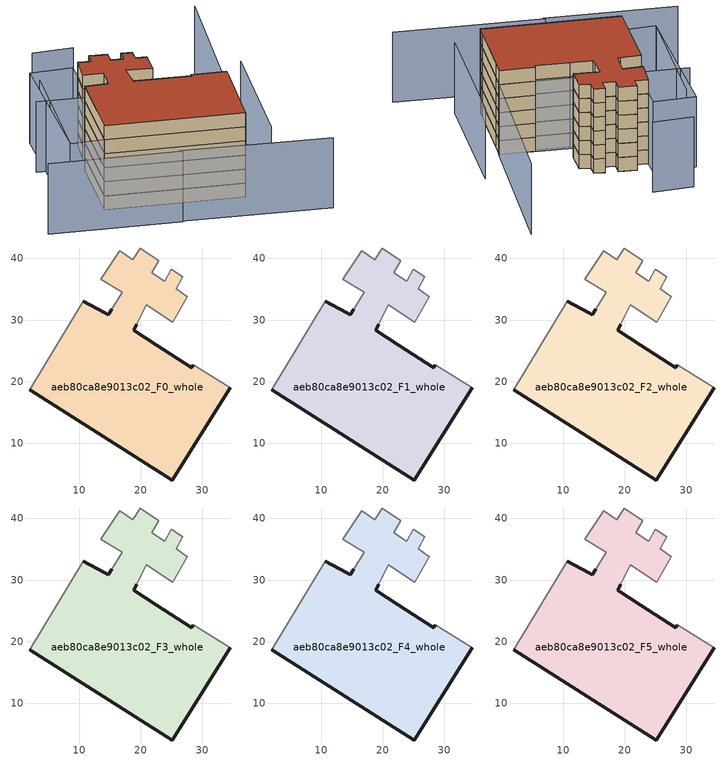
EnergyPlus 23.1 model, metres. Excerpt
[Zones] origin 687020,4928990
aeb80ca8e9013c02_F0_whole
 floor ground (EU_floor_Construction): 26.34,5.87 32.79,16.16 34.56,18.98 28.59,22.72 28.31,22.28 22.66,25.9 18.87,28.33 19.37,29.34 20.94,32.5 25.27,29.6 27.58,33.75 25.78,35.04 26.85,37 25,38.22 23.89,36.26 21.82,37.67 22.97,39.63 19.97,41.71 18.74,39.78 16.61,41.23 13.55,36.6 17.06,34.54 15.33,31.78 14.74,30.84 14.18,31.15 10.64,33.08 2,18.66 25.16,3.99 z0
 wall outside (EU_wall_Construction): 10.64,33.08 14.18,31.15 14.74,30.84 15.33,31.78 / 19.37,29.34 18.87,28.33 22.66,25.9 28.31,22.28 28.59,22.72 / 34.56,18.98 32.79,16.16 26.34,5.87 25.16,3.99 2,18.66 z0:3
 wall adiabatic (EU_wall_Construction): 15.33,31.78 17.06,34.54 13.55,36.6 16.61,41.23 18.74,39.78 19.97,41.71 22.97,39.63 21.82,37.67 23.89,36.26 25,38.22 26.85,37 25.78,35.04 27.58,33.75 25.27,29.6 20.94,32.5 19.37,29.34 / 28.59,22.72 34.56,18.98 / 2,18.66 10.64,33.08 z0:3
aeb80ca8e9013c02_F1_whole
 floor to aeb80ca8e9013c02_F0_whole (EU_floor_Construction): 26.34,5.87 32.79,16.16 34.56,18.98 28.59,22.72 28.31,22.28 22.66,25.9 18.87,28.33 19.37,29.34 20.94,32.5 25.27,29.6 27.58,33.75 25.78,35.04 26.85,37 25,38.22 23.89,36.26 21.82,37.67 22.97,39.63 19.97,41.71 18.74,39.78 16.61,41.23 13.55,36.6 17.06,34.54 15.33,31.78 14.74,30.84 14.18,31.15 10.64,33.08 2,18.66 25.16,3.99 z3
 wall outside (EU_wall_Construction): 10.64,33.08 14.18,31.15 14.74,30.84 15.33,31.78 / 19.37,29.34 18.87,28.33 22.66,25.9 28.31,22.28 28.59,22.72 / 34.56,18.98 32.79,16.16 26.34,5.87 25.16,3.99 2,18.66 z3:6
 wall adiabatic (EU_wall_Construction): 15.33,31.78 17.06,34.54 13.55,36.6 16.61,41.23 18.74,39.78 19.97,41.71 22.97,39.63 21.82,37.67 23.89,36.26 25,38.22 26.85,37 25.78,35.04 27.58,33.75 25.27,29.6 20.94,32.5 19.37,29.34 / 28.59,22.72 34.56,18.98 / 2,18.66 10.64,33.08 z3:6
aeb80ca8e9013c02_F2_whole
 floor to aeb80ca8e9013c02_F1_whole (EU_floor_Construction): 26.34,5.87 32.79,16.16 34.56,18.98 28.59,22.72 28.31,22.28 22.66,25.9 18.87,28.33 19.37,29.34 20.94,32.5 25.27,29.6 27.58,33.75 25.78,35.04 26.85,37 25,38.22 23.89,36.26 21.82,37.67 22.97,39.63 19.97,41.71 18.74,39.78 16.61,41.23 13.55,36.6 17.06,34.54 15.33,31.78 14.74,30.84 14.18,31.15 10.64,33.08 2,18.66 25.16,3.99 z6
 wall outside (EU_wall_Construction): 10.64,33.08 14.18,31.15 14.74,30.84 15.33,31.78 / 19.37,29.34 18.87,28.33 22.66,25.9 28.31,22.28 28.59,22.72 / 34.56,18.98 32.79,16.16 26.34,5.87 25.16,3.99 2,18.66 z6:9
 wall adiabatic (EU_wall_Construction): 15.33,31.78 17.06,34.54 13.55,36.6 16.61,41.23 18.74,39.78 19.97,41.71 22.97,39.63 21.82,37.67 23.89,36.26 25,38.22 26.85,37 25.78,35.04 27.58,33.75 25.27,29.6 20.94,32.5 19.37,29.34 / 28.59,22.72 34.56,18.98 / 2,18.66 10.64,33.08 z6:9
aeb80ca8e9013c02_F3_whole
 floor to aeb80ca8e9013c02_F2_whole (EU_floor_Construction): 26.34,5.87 32.79,16.16 34.56,18.98 28.59,22.72 28.31,22.28 22.66,25.9 18.87,28.33 19.37,29.34 20.94,32.5 25.27,29.6 27.58,33.75 25.78,35.04 26.85,37 25,38.22 23.89,36.26 21.82,37.67 22.97,39.63 19.97,41.71 18.74,39.78 16.61,41.23 13.55,36.6 17.06,34.54 15.33,31.78 14.74,30.84 14.18,31.15 10.64,33.08 2,18.66 25.16,3.99 z9
 wall outside (EU_wall_Construction): 10.64,33.08 14.18,31.15 14.74,30.84 15.33,31.78 / 19.37,29.34 18.87,28.33 22.66,25.9 28.31,22.28 28.59,22.72 / 34.56,18.98 32.79,16.16 26.34,5.87 25.16,3.99 2,18.66 z9:12
 wall adiabatic (EU_wall_Construction): 15.33,31.78 17.06,34.54 13.55,36.6 16.61,41.23 18.74,39.78 19.97,41.71 22.97,39.63 21.82,37.67 23.89,36.26 25,38.22 26.85,37 25.78,35.04 27.58,33.75 25.27,29.6 20.94,32.5 19.37,29.34 / 28.59,22.72 34.56,18.98 / 2,18.66 10.64,33.08 z9:12
aeb80ca8e9013c02_F4_whole
 floor to aeb80ca8e9013c02_F3_whole (EU_floor_Construction): 26.34,5.87 32.79,16.16 34.56,18.98 28.59,22.72 28.31,22.28 22.66,25.9 18.87,28.33 19.37,29.34 20.94,32.5 25.27,29.6 27.58,33.75 25.78,35.04 26.85,37 25,38.22 23.89,36.26 21.82,37.67 22.97,39.63 19.97,41.71 18.74,39.78 16.61,41.23 13.55,36.6 17.06,34.54 15.33,31.78 14.74,30.84 14.18,31.15 10.64,33.08 2,18.66 25.16,3.99 z12
 wall outside (EU_wall_Construction): 10.64,33.08 14.18,31.15 14.74,30.84 15.33,31.78 / 19.37,29.34 18.87,28.33 22.66,25.9 28.31,22.28 28.59,22.72 / 34.56,18.98 32.79,16.16 26.34,5.87 25.16,3.99 2,18.66 z12:15
 wall adiabatic (EU_wall_Construction): 15.33,31.78 17.06,34.54 13.55,36.6 16.61,41.23 18.74,39.78 19.97,41.71 22.97,39.63 21.82,37.67 23.89,36.26 25,38.22 26.85,37 25.78,35.04 27.58,33.75 25.27,29.6 20.94,32.5 19.37,29.34 / 28.59,22.72 34.56,18.98 / 2,18.66 10.64,33.08 z12:15
aeb80ca8e9013c02_F5_whole
 floor to aeb80ca8e9013c02_F4_whole (EU_floor_Construction): 26.34,5.87 32.79,16.16 34.56,18.98 28.59,22.72 28.31,22.28 22.66,25.9 18.87,28.33 19.37,29.34 20.94,32.5 25.27,29.6 27.58,33.75 25.78,35.04 26.85,37 25,38.22 23.89,36.26 21.82,37.67 22.97,39.63 19.97,41.71 18.74,39.78 16.61,41.23 13.55,36.6 17.06,34.54 15.33,31.78 14.74,30.84 14.18,31.15 10.64,33.08 2,18.66 25.16,3.99 z15
 wall outside (EU_wall_Construction): 10.64,33.08 14.18,31.15 14.74,30.84 15.33,31.78 / 19.37,29.34 18.87,28.33 22.66,25.9 28.31,22.28 28.59,22.72 / 34.56,18.98 32.79,16.16 26.34,5.87 25.16,3.99 2,18.66 z15:18
 wall adiabatic (EU_wall_Construction): 15.33,31.78 17.06,34.54 13.55,36.6 16.61,41.23 18.74,39.78 19.97,41.71 22.97,39.63 21.82,37.67 23.89,36.26 25,38.22 26.85,37 25.78,35.04 27.58,33.75 25.27,29.6 20.94,32.5 19.37,29.34 / 28.59,22.72 34.56,18.98 / 2,18.66 10.64,33.08 z15:18
 roof outside (EU_roof_Construction): 26.85,37 25.78,35.04 27.58,33.75 25.27,29.6 20.94,32.5 19.37,29.34 18.87,28.33 22.66,25.9 28.31,22.28 28.59,22.72 34.56,18.98 32.79,16.16 26.34,5.87 25.16,3.99 2,18.66 10.64,33.08 14.18,31.15 14.74,30.84 15.33,31.78 17.06,34.54 13.55,36.6 16.61,41.23 18.74,39.78 19.97,41.71 22.97,39.63 21.82,37.67 23.89,36.26 25,38.22 z18
shading: 9.32,5.29 34.18,-10.72 / -12.54,18.78 9.49,4.88 / 10.24,44.97 -3.64,22.23 / 28.76,0.63 43.25,24.3 / 52.78,47 34.49,18.88 / 34.49,18.88 3.56,38.99 / 24.13,50.41 16.99,54.17 / -3.83,21.89 10.88,48.46 / 10.88,48.46 18.33,44.33 / 18.33,44.33 3.62,17.76 / 3.62,17.76 -3.83,21.89 z0:15
[Building]
EU S2 Campaign: North Axis=0; Terrain=City; Solar Distribution=FullExterior
[Site:Location]
Bologna: Latitude=44.5; Longitude=11.25; Time Zone=1; Elevation=37
[SizingPeriod:WeatherFileDays]
AnnualSizingPeriod: Begin Month=1; Begin Day of Month=1; End Month=12; End Day of Month=31; Day of Week for Start Day=Monday; Use Weather File Daylight Saving Period=No; Use Weather File Rain and Snow Indicators=No
[MATERIAL]
EU_InternalMass_Material: Roughness=MediumRough; Thickness=0.1; Conductivity=1; Density=1800; Specific Heat=900; Thermal Absorptance=0.9; Solar Absorptance=0.7; Visible Absorptance=0.7
[MATERIAL:NOMASS] Roughness=MediumRough; Thermal Absorptance=0.9; Solar Absorptance=0.7; Visible Absorptance=0.7
Name | Thermal Resistance
EU_wall_NoMass | 0.905828
EU_roof_NoMass | 0.37593
EU_floor_NoMass | 0.67114
[CONSTRUCTION]
EU_wall_Construction: EU_wall_NoMass
EU_roof_Construction: EU_roof_NoMass
EU_floor_Construction: EU_floor_NoMass
EU_InternalMass_Construction: EU_InternalMass_Material
[ZONE] Type=1; Multiplier=1; Ceiling Height=autocalculate; Floor Area=autocalculate; Part of Total Floor Area=Yes
Name | Volume
aeb80ca8e9013c02_F0_whole | 1734.57
aeb80ca8e9013c02_F1_whole; aeb80ca8e9013c02_F2_whole; aeb80ca8e9013c02_F3_whole; aeb80ca8e9013c02_F4_whole; aeb80ca8e9013c02_F5_whole | 1734.58
[INTERNALMASS] Construction=EU_InternalMass_Construction; Surface Area=578.191
Name | Zone or ZoneList
aeb80ca8e9013c02_F0_whole_EU_InternalMass | aeb80ca8e9013c02_F0_whole
aeb80ca8e9013c02_F1_whole_EU_InternalMass | aeb80ca8e9013c02_F1_whole
aeb80ca8e9013c02_F2_whole_EU_InternalMass | aeb80ca8e9013c02_F2_whole
aeb80ca8e9013c02_F3_whole_EU_InternalMass | aeb80ca8e9013c02_F3_whole
aeb80ca8e9013c02_F4_whole_EU_InternalMass | aeb80ca8e9013c02_F4_whole
aeb80ca8e9013c02_F5_whole_EU_InternalMass | aeb80ca8e9013c02_F5_whole
[OTHEREQUIPMENT] Fuel Type=Electricity; Design Level Calculation Method=Watts/Area; Power per Zone Floor Area=1; Fraction Latent=0; Fraction Radiant=0; Fraction Lost=0; Carbon Dioxide Generation Rate=0; EndUse Subcategory=EU_Step8_InternalGains
Name | Zone or ZoneList or Space or SpaceList | Schedule
EU_Step8_InternalGain_aeb80ca8e9013c02_F0_whole_f000 | aeb80ca8e9013c02_F0_whole | EU_Step8_GainSchedule_aeb80ca8e9013c02_F0_whole_f000
EU_Step8_InternalGain_aeb80ca8e9013c02_F1_whole_f000 | aeb80ca8e9013c02_F1_whole | EU_Step8_GainSchedule_aeb80ca8e9013c02_F1_whole_f000
EU_Step8_InternalGain_aeb80ca8e9013c02_F2_whole_f000 | aeb80ca8e9013c02_F2_whole | EU_Step8_GainSchedule_aeb80ca8e9013c02_F2_whole_f000
EU_Step8_InternalGain_aeb80ca8e9013c02_F3_whole_f000 | aeb80ca8e9013c02_F3_whole | EU_Step8_GainSchedule_aeb80ca8e9013c02_F3_whole_f000
EU_Step8_InternalGain_aeb80ca8e9013c02_F4_whole_f000 | aeb80ca8e9013c02_F4_whole | EU_Step8_GainSchedule_aeb80ca8e9013c02_F4_whole_f000
EU_Step8_InternalGain_aeb80ca8e9013c02_F5_whole_f000 | aeb80ca8e9013c02_F5_whole | EU_Step8_GainSchedule_aeb80ca8e9013c02_F5_whole_f000
[ZONEVENTILATION:DESIGNFLOWRATE] Schedule=EU_AlwaysOn; Design Flow Rate Calculation Method=AirChanges/Hour; Air Changes per Hour=0.73129; Ventilation Type=Natural; Fan Pressure Rise=0; Fan Total Efficiency=1; Constant Term Coefficient=1; Temperature Term Coefficient=0; Velocity Term Coefficient=0; Velocity Squared Term Coefficient=0; Minimum Indoor Temperature=-100; Maximum Indoor Temperature=100; Delta Temperature=-100; Minimum Outdoor Temperature=-100; Maximum Outdoor Temperature=100; Maximum Wind Speed=40
Name | Zone or ZoneList or Space or SpaceList
EU_ConstantAir_aeb80ca8e9013c02_F0_whole | aeb80ca8e9013c02_F0_whole
EU_ConstantAir_aeb80ca8e9013c02_F1_whole | aeb80ca8e9013c02_F1_whole
EU_ConstantAir_aeb80ca8e9013c02_F2_whole | aeb80ca8e9013c02_F2_whole
EU_ConstantAir_aeb80ca8e9013c02_F3_whole | aeb80ca8e9013c02_F3_whole
EU_ConstantAir_aeb80ca8e9013c02_F4_whole | aeb80ca8e9013c02_F4_whole
EU_ConstantAir_aeb80ca8e9013c02_F5_whole | aeb80ca8e9013c02_F5_whole
[HVACTEMPLATE:THERMOSTAT] Constant Heating Setpoint=20; Constant Cooling Setpoint=50
EU_HeatOnly_aeb80ca8e9013c02_F0_whole; EU_HeatOnly_aeb80ca8e9013c02_F1_whole; EU_HeatOnly_aeb80ca8e9013c02_F2_whole; EU_HeatOnly_aeb80ca8e9013c02_F3_whole; EU_HeatOnly_aeb80ca8e9013c02_F4_whole; EU_HeatOnly_aeb80ca8e9013c02_F5_whole
[HVACTEMPLATE:ZONE:IDEALLOADSAIRSYSTEM] System Availability Schedule=EU_AlwaysOn; Maximum Heating Supply Air Temperature=50; Minimum Cooling Supply Air Temperature=13; Maximum Heating Supply Air Humidity Ratio=0.0156; Minimum Cooling Supply Air Humidity Ratio=0.0077; Heating Limit=NoLimit; Cooling Limit=NoLimit; Heating Availability Schedule=EU_AlwaysOn; Cooling Availability Schedule=EU_CoolingOff; Dehumidification Control Type=ConstantSensibleHeatRatio; Cooling Sensible Heat Ratio=0.7; Dehumidification Setpoint=60; Humidification Control Type=None; Humidification Setpoint=30; Outdoor Air Method=None; Outdoor Air Flow Rate per Person=0.00944; Outdoor Air Flow Rate per Zone Floor Area=0; Outdoor Air Flow Rate per Zone=0; Demand Controlled Ventilation Type=None; Outdoor Air Economizer Type=NoEconomizer; Heat Recovery Type=None; Sensible Heat Recovery Effectiveness=0.7; Latent Heat Recovery Effectiveness=0.65
Name | Template Thermostat
aeb80ca8e9013c02_F0_whole | EU_HeatOnly_aeb80ca8e9013c02_F0_whole
aeb80ca8e9013c02_F1_whole | EU_HeatOnly_aeb80ca8e9013c02_F1_whole
aeb80ca8e9013c02_F2_whole | EU_HeatOnly_aeb80ca8e9013c02_F2_whole
aeb80ca8e9013c02_F3_whole | EU_HeatOnly_aeb80ca8e9013c02_F3_whole
aeb80ca8e9013c02_F4_whole | EU_HeatOnly_aeb80ca8e9013c02_F4_whole
aeb80ca8e9013c02_F5_whole | EU_HeatOnly_aeb80ca8e9013c02_F5_whole
[SIZING:ZONE] Zone Cooling Design Supply Air Temperature Input Method=SupplyAirTemperature; Zone Cooling Design Supply Air Temperature=13; Zone Heating Design Supply Air Temperature Input Method=SupplyAirTemperature; Zone Heating Design Supply Air Temperature=50; Zone Cooling Design Supply Air Humidity Ratio=0.008; Zone Heating Design Supply Air Humidity Ratio=0.008; Cooling Design Air Flow Method=DesignDay; Cooling Design Air Flow Rate=0; Cooling Minimum Air Flow per Zone Floor Area=0.000762; Cooling Minimum Air Flow=0; Cooling Minimum Air Flow Fraction=0.2; Heating Design Air Flow Method=DesignDay; Heating Design Air Flow Rate=0; Heating Maximum Air Flow per Zone Floor Area=0.002032; Heating Maximum Air Flow=0.141576; Heating Maximum Air Flow Fraction=0.3; Account for Dedicated Outdoor Air System=No; Dedicated Outdoor Air System Control Strategy=NeutralSupplyAir; Dedicated Outdoor Air Low Setpoint Temperature for Design=autosize; Dedicated Outdoor Air High Setpoint Temperature for Design=autosize; Zone Load Sizing Method=Sensible Load Only No Latent Load; Zone Latent Cooling Design Supply Air Humidity Ratio Input Method=HumidityRatioDifference; Zone Cooling Design Supply Air Humidity Ratio Difference=0.005; Zone Latent Heating Design Supply Air Humidity Ratio Input Method=HumidityRatioDifference; Zone Humidification Design Supply Air Humidity Ratio Difference=0.005
aeb80ca8e9013c02_F0_whole; aeb80ca8e9013c02_F1_whole; aeb80ca8e9013c02_F2_whole; aeb80ca8e9013c02_F3_whole; aeb80ca8e9013c02_F4_whole; aeb80ca8e9013c02_F5_whole
[SCHEDULE:CONSTANT]
Name | Hourly Value
EU_AlwaysOn | 1
EU_CoolingOff | 0
[SCHEDULE:FILE] Column Number=1; Rows to Skip at Top=0; Number of Hours of Data=8760; Column Separator=Comma; Interpolate to Timestep=No; Minutes per Item=60; Adjust Schedule for Daylight Savings=Yes
Name | File
EU_Step8_GainSchedule_aeb80ca8e9013c02_F0_whole_f000 | ../../schedules/aeb80ca8e9013c02/aeb80ca8e9013c02_F0_whole_f000_gain.csv
EU_Step8_GainSchedule_aeb80ca8e9013c02_F1_whole_f000 | ../../schedules/aeb80ca8e9013c02/aeb80ca8e9013c02_F1_whole_f000_gain.csv
EU_Step8_GainSchedule_aeb80ca8e9013c02_F2_whole_f000 | ../../schedules/aeb80ca8e9013c02/aeb80ca8e9013c02_F2_whole_f000_gain.csv
EU_Step8_GainSchedule_aeb80ca8e9013c02_F3_whole_f000 | ../../schedules/aeb80ca8e9013c02/aeb80ca8e9013c02_F3_whole_f000_gain.csv
EU_Step8_GainSchedule_aeb80ca8e9013c02_F4_whole_f000 | ../../schedules/aeb80ca8e9013c02/aeb80ca8e9013c02_F4_whole_f000_gain.csv
EU_Step8_GainSchedule_aeb80ca8e9013c02_F5_whole_f000 | ../../schedules/aeb80ca8e9013c02/aeb80ca8e9013c02_F5_whole_f000_gain.csv
